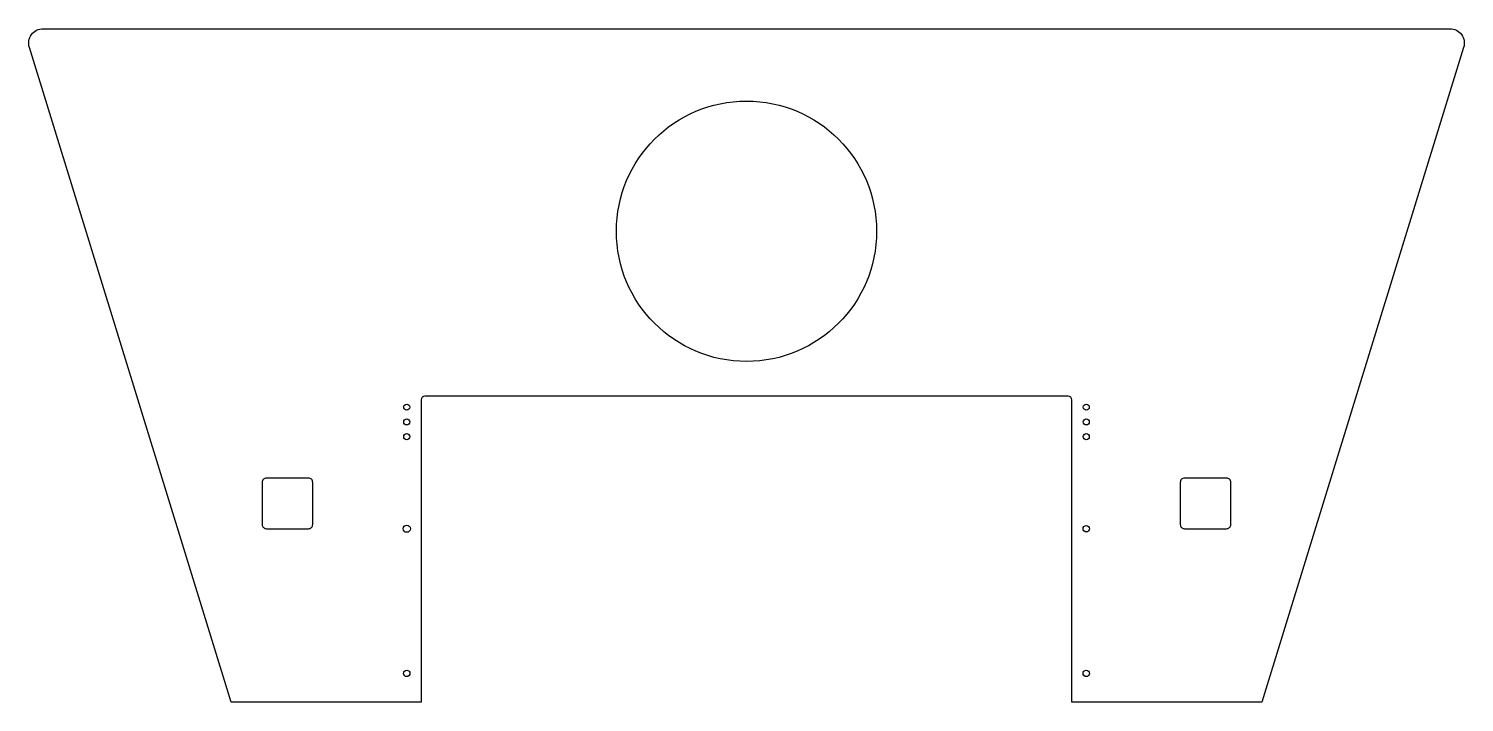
# Model space of a CAD drawing. Header units: millimetres. Extents: x -496 to 496, y -66 to 400.
import ezdxf

# ---------------------------------------------------------------- set-up
doc = ezdxf.new("R2010")
doc.units = ezdxf.units.MM
doc.layers.get('0').update_dxf_attribs({"linetype": 'CONTINUOUS'})

msp = doc.modelspace()

# ---------------------------------------------------------------- linework, layer by layer
for points in [[(225, -65.61), (225, 143.47, 0.414214), (222.5, 145.97), (-222.5, 145.97, 0.414214), (-225, 143.47), (-225, -65.61), (-356.44, -65.61), (-496.01, 387.05, -0.504782), (-486.45, 400), (486.45, 400, -0.504782), (496.01, 387.05), (356.44, -65.61)], [(-303, 89.39), (-332, 89.39, 0.414214), (-335, 86.39), (-335, 57.39, 0.414214), (-332, 54.39), (-303, 54.39, 0.414214), (-300, 57.39), (-300, 86.39, 0.414214)], [(300, 86.39), (300, 57.39, 0.414214), (303, 54.39), (332, 54.39, 0.414214), (335, 57.39), (335, 86.39, 0.414214), (332, 89.39), (303, 89.39, 0.414214)]]:
    msp.add_lwpolyline(points, format="xyb", close=True)
for centre, radius in [((0, 260), 90), ((-235, 138.4), 2.1), ((235, 138.4), 2.1), ((-235, 128.2), 2.1), ((235, 128.2), 2.1), ((-235, 118), 2.1), ((235, 118), 2.1), ((-235, 54.39), 2.5), ((235, 54.39), 2.25), ((-235, -45.61), 2.25), ((235, -45.61), 2.25)]:
    msp.add_circle(centre, radius)

doc.saveas('drawing.dxf')
